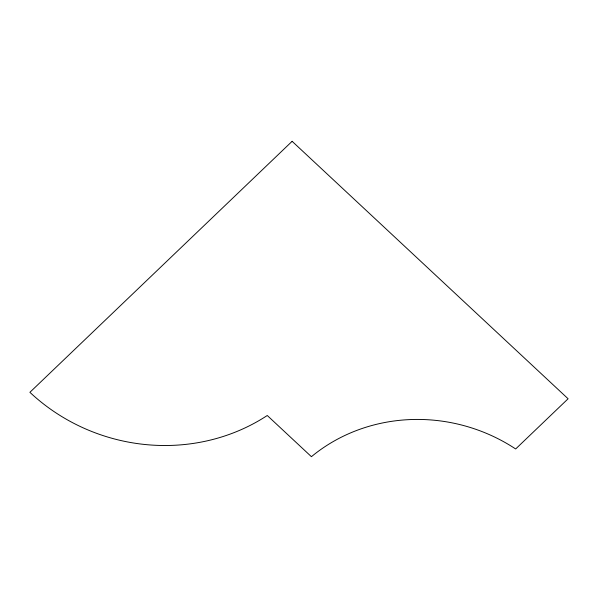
<?xml version="1.0" encoding="UTF-8"?>
<svg xmlns="http://www.w3.org/2000/svg" width="598" height="598" viewBox="0 0 598 598"><rect width="100%" height="100%" fill="white"/><g stroke="black" fill="none" stroke-linecap="round" stroke-linejoin="round"><path stroke-width="0.9" d="M292.123 141.315L29.9 392.318A186.023 173.667 16.9 0 0 267.261 415.498L311.416 456.685A167.335 156.22 16.9 0 1 515.655 448.971L568.1 398.769L292.123 141.315"/></g></svg>
